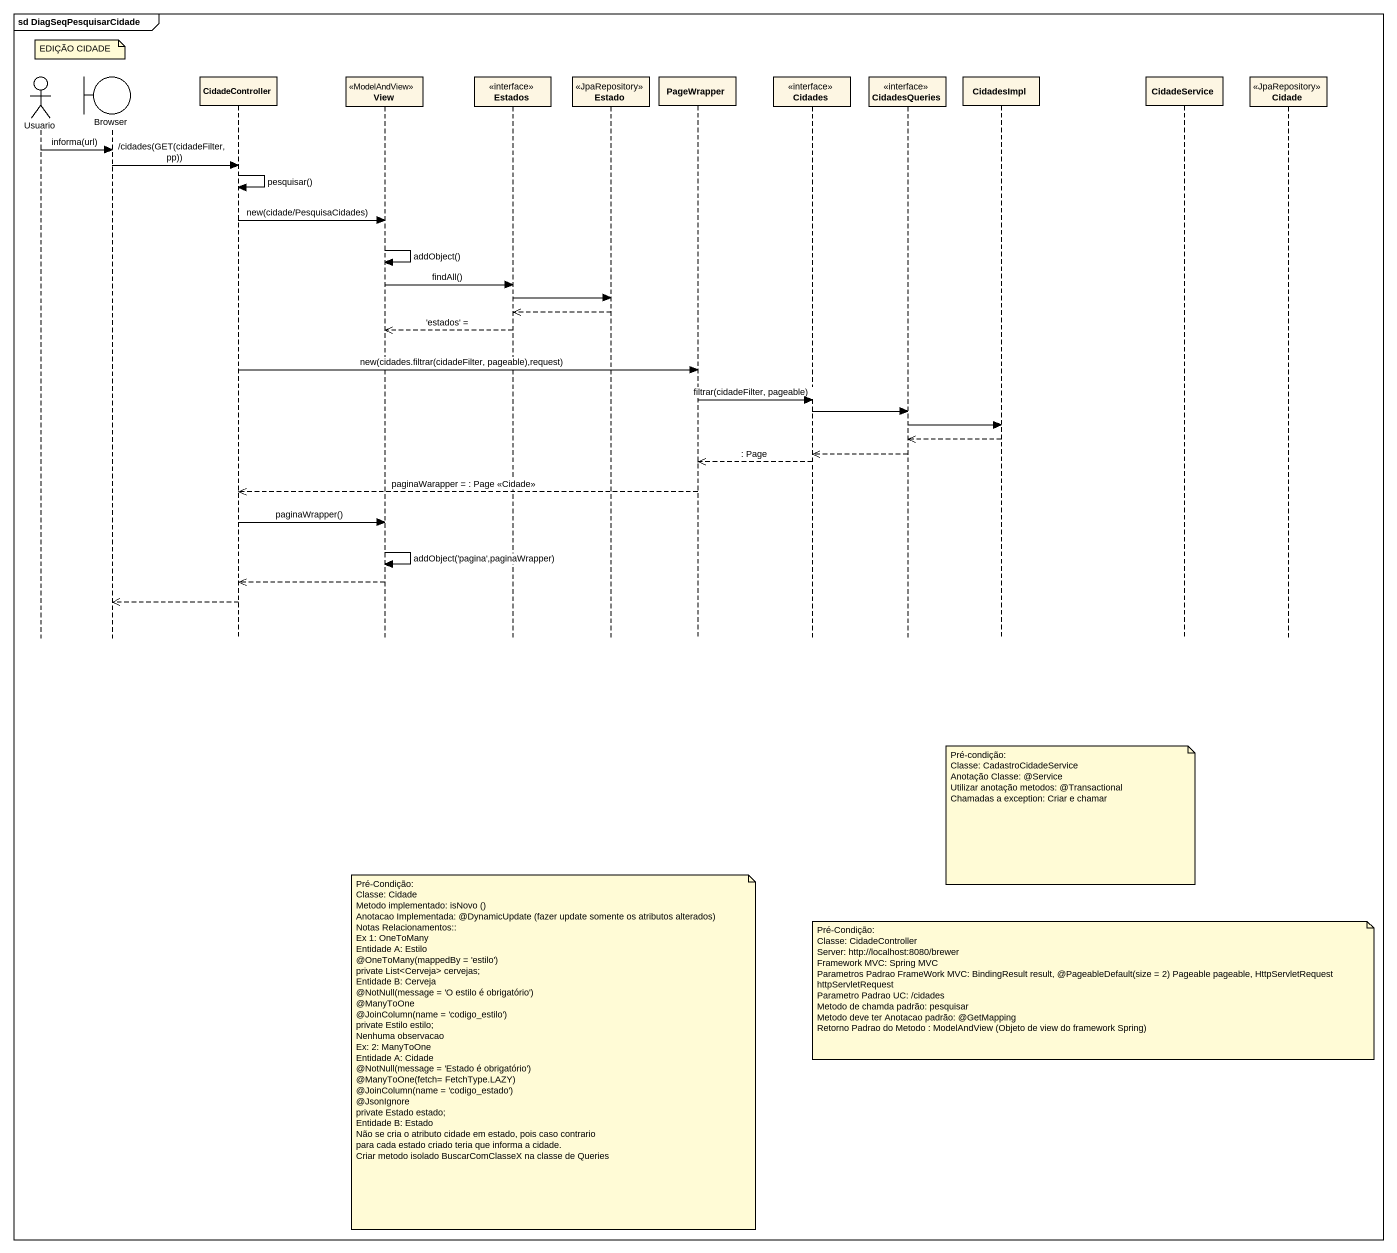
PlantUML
@startuml
mainframe sd DiagSeqPesquisarCidade
hide footbox
actor Usuario
boundary Browser
participant CidadeController
participant View <<ModelAndView>>
participant Estados <<interface>>
participant Estado <<JpaRepository>>
participant PageWrapper
participant Cidades <<interface>>
participant CidadesQueries <<interface>>
participant CidadesImpl
participant CidadeService
participant Cidade <<JpaRepository>>

note over Browser : EDIÇÃO CIDADE
Usuario -> Browser : informa(url)
Browser -> CidadeController : /cidades(GET(cidadeFilter, pp))
CidadeController -> CidadeController : pesquisar()
CidadeController -> View : new(cidade/PesquisaCidades)
View -> View : addObject()
View -> Estados : findAll()
Estados -> Estado
Estado -->> Estados
Estados -->> View : 'estados' =
CidadeController -> PageWrapper : new(cidades.filtrar(cidadeFilter, pageable),request)
PageWrapper -> Cidades : filtrar(cidadeFilter, pageable)
Cidades -> CidadesQueries
CidadesQueries -> CidadesImpl
CidadesImpl -->> CidadesQueries
CidadesQueries -->> Cidades
Cidades -->> PageWrapper : : Page
PageWrapper -->> CidadeController : paginaWarapper = : Page <<Cidade>>
CidadeController -> View : paginaWrapper()
View -> View : addObject('pagina',paginaWrapper)
View -->> CidadeController
CidadeController -->> Browser
note over CidadesImpl
  Pré-condição:
  Classe: CadastroCidadeService
  Anotação Classe: @Service
  Utilizar anotação metodos: @Transactional
  Chamadas a exception: Criar e chamar
end note
note over CidadeService
  Pré-Condição:
  Classe: CidadeController
  Server: http://localhost:8080/brewer
  Framework MVC: Spring MVC
  Parametros Padrao FrameWork MVC: BindingResult result, @PageableDefault(size = 2) Pageable pageable, HttpServletRequest httpServletRequest
  Parametro Padrao UC: /cidades
  Metodo de chamda padrão: pesquisar
  Metodo deve ter Anotacao padrão: @GetMapping
  Retorno Padrao do Metodo : ModelAndView (Objeto de view do framework Spring)
end note
note over Estados
  Pré-Condição:
  Classe: Cidade
  Metodo implementado: isNovo ()
  Anotacao Implementada: @DynamicUpdate (fazer update somente os atributos alterados)
  Notas Relacionamentos::
  Ex 1: OneToMany
  Entidade A: Estilo
  ~@OneToMany(mappedBy = 'estilo')
  private List<Cerveja> cervejas;
  Entidade B: Cerveja
  ~@NotNull(message = 'O estilo é obrigatório')
  ~@ManyToOne
  ~@JoinColumn(name = 'codigo_estilo')
  private Estilo estilo;
  Nenhuma observacao
  Ex: 2: ManyToOne
  Entidade A: Cidade
  ~@NotNull(message = 'Estado é obrigatório')
  ~@ManyToOne(fetch= FetchType.LAZY)
  ~@JoinColumn(name = 'codigo_estado')
  ~@JsonIgnore
  private Estado estado;
  Entidade B: Estado
  Não se cria o atributo cidade em estado, pois caso contrario
  para cada estado criado teria que informa a cidade.
  Criar metodo isolado BuscarComClasseX na classe de Queries
end note
@enduml
